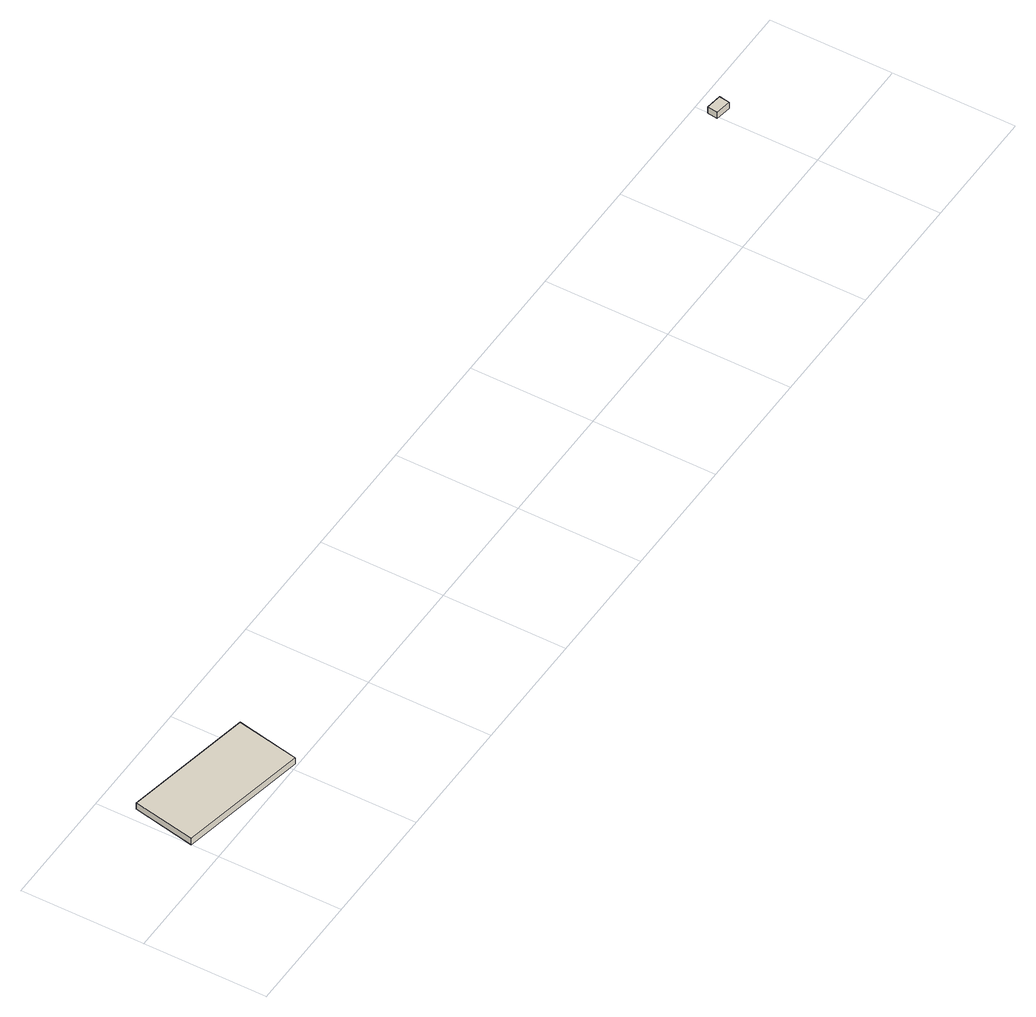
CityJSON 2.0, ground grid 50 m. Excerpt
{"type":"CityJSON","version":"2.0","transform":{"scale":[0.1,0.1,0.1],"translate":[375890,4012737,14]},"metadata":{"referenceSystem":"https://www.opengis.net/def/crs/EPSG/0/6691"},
"CityObjects":{
"building1":{"type":"Building","attributes":{"枝番":1,"利根川水系渡良瀬川洪水浸水想定区域（計画規模）.規模":"L1","利根川水系渡良瀬川洪水浸水想定区域（計画規模）.浸水ランク":"2","利根川水系渡良瀬川洪水浸水想定区域（計画規模）.浸水深":1.58,"利根川水系渡良瀬川洪水浸水想定区域（計画規模）.継続時間":48.3,"利根川水系渡良瀬川洪水浸水想定区域（想定最大規模）.規模":"L2","利根川水系渡良瀬川洪水浸水想定区域（想定最大規模）.浸水ランク":"3","利根川水系渡良瀬川洪水浸水想定区域（想定最大規模）.浸水深":3.02,"利根川水系渡良瀬川洪水浸水想定区域（想定最大規模）.継続時間":257.4,"利根川水系矢場川洪水浸水想定区域（想定最大規模）.規模":"L2","利根川水系矢場川洪水浸水想定区域（想定最大規模）.浸水ランク":"1","利根川水系矢場川洪水浸水想定区域（想定最大規模）.浸水深":0.07,"利根川水系多々良川洪水浸水想定区域（想定最大規模）.規模":"L2","利根川水系多々良川洪水浸水想定区域（想定最大規模）.浸水ランク":"1","利根川水系多々良川洪水浸水想定区域（想定最大規模）.浸水深":0.16,"利根川水系利根川洪水浸水想定区域（計画規模）.規模":"L1","利根川水系利根川洪水浸水想定区域（計画規模）.浸水ランク":"3","利根川水系利根川洪水浸水想定区域（計画規模）.浸水深":4,"利根川水系利根川洪水浸水想定区域（想定最大規模）.規模":"L2","利根川水系利根川洪水浸水想定区域（想定最大規模）.浸水ランク":"4","利根川水系利根川洪水浸水想定区域（想定最大規模）.浸水深":6.23,"利根川水系谷田川洪水浸水想定区域（想定最大規模）.規模":"L2","利根川水系谷田川洪水浸水想定区域（想定最大規模）.浸水ランク":"1","利根川水系谷田川洪水浸水想定区域（想定最大規模）.浸水深":0.106,"usage":"451","BuildingDetails.prefecture":"10","BuildingDetails.city":"10207","BuildingDetails.surveyYear":2016},"geometry":[{"type":"Solid","lod":"1","boundaries":[[[[0,1,2,3]],[[2,4,5,3]],[[1,6,4,2]],[[0,7,6,1]],[[3,5,7,0]],[[4,6,7,5]]]]}]},
"building2":{"type":"Building","attributes":{"枝番":1,"利根川水系渡良瀬川洪水浸水想定区域（計画規模）.規模":"L1","利根川水系渡良瀬川洪水浸水想定区域（計画規模）.浸水ランク":"2","利根川水系渡良瀬川洪水浸水想定区域（計画規模）.浸水深":2.08,"利根川水系渡良瀬川洪水浸水想定区域（計画規模）.継続時間":89,"利根川水系渡良瀬川洪水浸水想定区域（想定最大規模）.規模":"L2","利根川水系渡良瀬川洪水浸水想定区域（想定最大規模）.浸水ランク":"3","利根川水系渡良瀬川洪水浸水想定区域（想定最大規模）.浸水深":3.5,"利根川水系渡良瀬川洪水浸水想定区域（想定最大規模）.継続時間":307.9,"利根川水系矢場川洪水浸水想定区域（想定最大規模）.規模":"L2","利根川水系矢場川洪水浸水想定区域（想定最大規模）.浸水ランク":"2","利根川水系矢場川洪水浸水想定区域（想定最大規模）.浸水深":0.56,"利根川水系矢場川洪水浸水想定区域（想定最大規模）.継続時間":26.1,"利根川水系多々良川洪水浸水想定区域（想定最大規模）.規模":"L2","利根川水系多々良川洪水浸水想定区域（想定最大規模）.浸水ランク":"1","利根川水系多々良川洪水浸水想定区域（想定最大規模）.浸水深":0.45,"利根川水系多々良川洪水浸水想定区域（想定最大規模）.継続時間":17.3,"利根川水系利根川洪水浸水想定区域（計画規模）.規模":"L1","利根川水系利根川洪水浸水想定区域（計画規模）.浸水ランク":"3","利根川水系利根川洪水浸水想定区域（計画規模）.浸水深":4.5,"利根川水系利根川洪水浸水想定区域（想定最大規模）.規模":"L2","利根川水系利根川洪水浸水想定区域（想定最大規模）.浸水ランク":"4","利根川水系利根川洪水浸水想定区域（想定最大規模）.浸水深":6.73,"利根川水系谷田川洪水浸水想定区域（想定最大規模）.規模":"L2","利根川水系谷田川洪水浸水想定区域（想定最大規模）.浸水ランク":"1","利根川水系谷田川洪水浸水想定区域（想定最大規模）.浸水深":0.406,"利根川水系谷田川洪水浸水想定区域（想定最大規模）.継続時間":63.2,"usage":"452","measuredHeight":3.3,"BuildingDetails.prefecture":"10","BuildingDetails.city":"10207","BuildingDetails.surveyYear":2016},"geometry":[{"type":"Solid","lod":"1","boundaries":[[[[8,9,10,11]],[[10,12,13,11]],[[9,14,12,10]],[[8,15,14,9]],[[11,13,15,8]],[[12,14,15,13]]]]}]}
},
"vertices":[
[0,110,8],[50,365,8],[576,263,8],[527,8,8],[576,263,38],[527,8,38],[50,365,38],[0,110,38],
[3994,404,6],[4000,448,6],[4065,439,6],[4059,395,6],[4065,439,36],[4059,395,36],[4000,448,36],[3994,404,36]
]}
